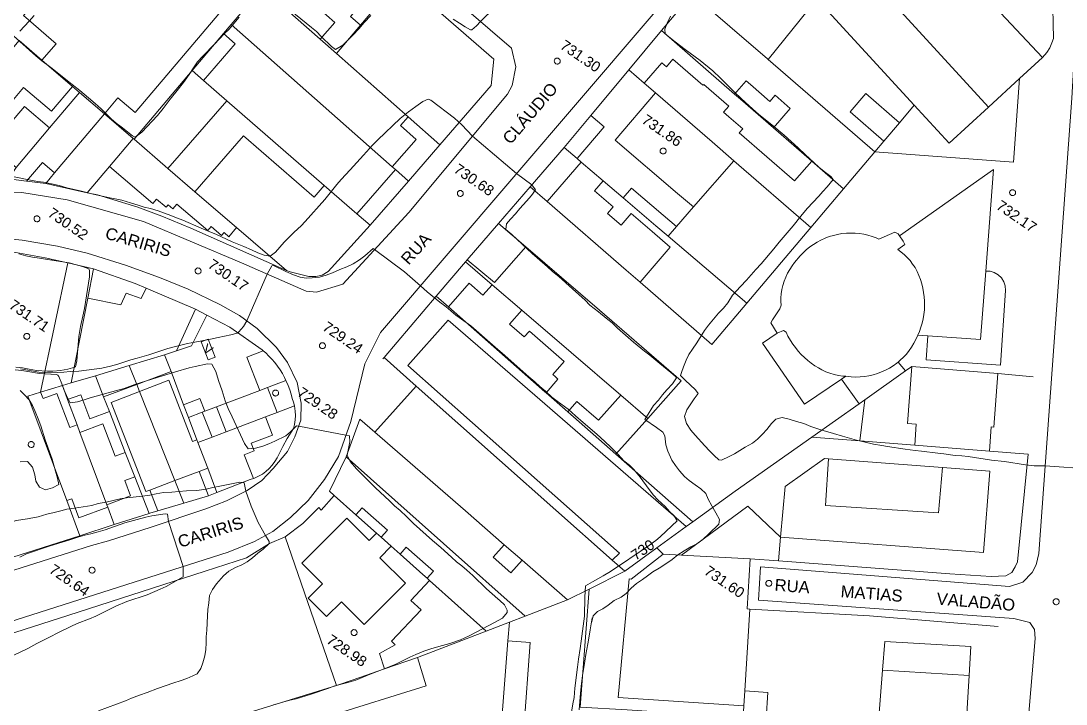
# Model space of a CAD drawing. Header units: metres. Extents: x 322294 to 7190115, y 7390841 to 10157759.
# Drawn here: x 322910.4 to 323085.9, y 7392999.2 to 7393113.9 of the extents above; entities that cross this region are included whole.
import ezdxf
from ezdxf.enums import TextEntityAlignment as Align

# ---------------------------------------------------------------- set-up
doc = ezdxf.new("R2010")
doc.units = ezdxf.units.M
doc.layers.get('0').update_dxf_attribs({"lineweight": 18})
for name, color, linetype, lineweight in [('100_SIST_VIARIO_MEIO_FIO', 1, 'Continuous', 18), ('160_P_SIMP_ASF_TOP', 7, 'Continuous', 18), ('206_MURO_E_MURO_ARRIMO', 7, 'Continuous', 18), ('214_PROJ_BEIRAL_EDIF', 10, 'Continuous', 18), ('600_CURVA_MESTRA', 14, 'Continuous', 18), ('602_CURVA_MESTRA_TOP', 24, 'Continuous', 18), ('604_CURVA_INTERM', 7, 'Continuous', 18), ('606_PTO_COTADO', 7, 'Continuous', 18), ('608_PTO_COTADO_INTERVIA', 1, 'Continuous', 18), ('624_SEGM_CURVA_MESTRA', 14, 'Continuous', 18), ('626_SEGM_CURVA_INTERM', 7, 'Continuous', 18)]:
    doc.layers.add(name, color=color, linetype=linetype, lineweight=lineweight)
doc.styles.add('Style-Arial', font='arial.ttf', dxfattribs={"height": 1.75})

# ---------------------------------------------------------------- blocks, each defined once
blk = doc.blocks.new('SP09')
at = {"color": 0, "linetype": 'Continuous'}
blk.add_lwpolyline([(-0.03, -0.51), (-0.14, -0.49), (-0.24, -0.46), (-0.31, -0.42), (-0.35, -0.39), (-0.42, -0.31), (-0.47, -0.24), (-0.51, -0.15), (-0.52, -0.09), (-0.52, 0.03), (-0.51, 0.11), (-0.48, 0.2), (-0.44, 0.27), (-0.4, 0.33), (-0.32, 0.39), (-0.23, 0.44), (-0.15, 0.48), (-0.1, 0.48), (-0.03, 0.48), (0.08, 0.48), (0.19, 0.44), (0.27, 0.4), (0.35, 0.32), (0.41, 0.23), (0.46, 0.11), (0.48, 0.03), (0.48, -0.03), (0.47, -0.08), (0.44, -0.21), (0.38, -0.3), (0.31, -0.38), (0.23, -0.44), (0.1, -0.49), (0.02, -0.51)], close=True, dxfattribs=at)
blk = doc.blocks.new('SP10')
at = {"color": 0, "linetype": 'Continuous'}
blk.add_lwpolyline([(-0.03, -0.51), (-0.14, -0.49), (-0.24, -0.46), (-0.31, -0.42), (-0.35, -0.39), (-0.42, -0.31), (-0.47, -0.24), (-0.51, -0.15), (-0.52, -0.09), (-0.52, 0.03), (-0.51, 0.11), (-0.48, 0.2), (-0.44, 0.27), (-0.4, 0.33), (-0.32, 0.39), (-0.23, 0.44), (-0.15, 0.48), (-0.1, 0.48), (-0.03, 0.48), (0.08, 0.48), (0.19, 0.44), (0.27, 0.4), (0.35, 0.32), (0.41, 0.23), (0.46, 0.11), (0.48, 0.03), (0.48, -0.03), (0.47, -0.08), (0.44, -0.21), (0.38, -0.3), (0.31, -0.38), (0.23, -0.44), (0.1, -0.49), (0.02, -0.51)], close=True, dxfattribs=at)

msp = doc.modelspace()

# ---------------------------------------------------------------- linework, layer by layer
at = {"layer": '100_SIST_VIARIO_MEIO_FIO', "flags": 128}
for points in [[(322903.064, 7393085.254), (322910.551, 7393085.08), (322918.161, 7393083.858), (322930.99, 7393080.248), (322947.461, 7393073.271), (322958.291, 7393068.501), (322960.03, 7393068.358), (322964.467, 7393069.714), (322975.517, 7393081.746), (322992.095, 7393101.624), (322992.898, 7393103.093), (322993.465, 7393106.201), (322992.756, 7393109.352), (322962.912, 7393135.048), (322926.997, 7393166.703), (322922.186, 7393170.911), (322928.374, 7393178.565), (322975.609, 7393136.695), (322999.703, 7393116.23), (323001.551, 7393115.523), (323003.824, 7393115.872), (323004.883, 7393116.382), (323034.729, 7393151.254)], [(323043.021, 7393145.713), (323026.545, 7393126.813), (322970.787, 7393061.574), (322968.148, 7393056.298), (322965.782, 7393046.621), (322963.714, 7393040.741), (322961.397, 7393036.888), (322958.614, 7393033.358), (322955.648, 7393030.507), (322952.712, 7393028.178), (322949.648, 7393026.455), (322945.217, 7393024.656), (322876.62, 7393002.767), (322822.555, 7392985.75)], [(322930.94, 7392950.696), (322947.28, 7392955.867), (322958.551, 7392959.047), (322971.722, 7392961.044), (322986.532, 7392961.946), (323045.985, 7392957.808), (323067.729, 7392956.488), (323074.239, 7392957.152), (323075.563, 7392958.057), (323076.345, 7392959.594), (323077.958, 7392977.869), (323080.672, 7393010.165), (323080.551, 7393011.681), (323079.767, 7393012.85), (323077.067, 7393013.547), (323034.242, 7393016.613), (323034.591, 7393022.23), (323076.337, 7393018.922), (323078.603, 7393019.652), (323080.183, 7393021.276), (323080.857, 7393022.577), (323081.289, 7393024.466), (323086.841, 7393100.955), (323087.466, 7393111.617)], [(322904.81, 7393077.667), (322910.626, 7393077.071), (322916.544, 7393076.092), (322921.507, 7393074.927), (322927.947, 7393072.908), (322933.65, 7393070.834), (322938.507, 7393068.847), (322943.818, 7393066.293), (322947.081, 7393064.455), (322950.087, 7393062.224), (322953.288, 7393059.076), (322955.181, 7393056.565), (322956.795, 7393053.201), (322957.466, 7393049.682), (322957.38, 7393046.832), (322956.418, 7393044.026), (322955.137, 7393041.593), (322952.776, 7393038.705), (322950.836, 7393036.736), (322948.377, 7393035.036), (322944.912, 7393033.313), (322941.429, 7393031.936), (322932.266, 7393028.857), (322925.119, 7393026.603), (322922.233, 7393025.794), (322866.846, 7393008.195)]]:
    msp.add_lwpolyline(points, dxfattribs=at)
at = {"layer": '206_MURO_E_MURO_ARRIMO'}
for p, q in [((323012.461, 7393105.725), (323017.918, 7393112.296)), ((323001.592, 7393092.64), (323006.085, 7393098.049)), ((322980.726, 7393093.096), (322975.458, 7393087.022)), ((322995.889, 7393086.031), (323001.592, 7393092.64)), ((322914.567, 7393086.629), (322911.362, 7393086.998)), ((322975.458, 7393087.022), (322969.011, 7393079.587)), ((322923.25, 7393084.674), (322921.546, 7393085.057)), ((322930.035, 7393082.636), (322923.25, 7393084.674)), ((322990.605, 7393079.908), (322995.889, 7393086.031)), ((322934.045, 7393081.126), (322930.035, 7393082.636)), ((322938.924, 7393079.085), (322934.045, 7393081.126)), ((322954.993, 7393072.006), (322938.924, 7393079.085)), ((322914.471, 7393074.12), (322908.928, 7393075.122)), ((322918.3, 7393073.259), (322914.471, 7393074.12)), ((322929.566, 7393069.817), (322922.59, 7393072.294)), ((322980.137, 7393067.677), (322985.024, 7393073.435)), ((322985.024, 7393073.435), (322985.333, 7393073.798)), ((322931.412, 7393069.034), (322929.566, 7393069.817)), ((322971.377, 7393057.358), (322980.137, 7393067.677)), ((322941.606, 7393064.514), (322939.712, 7393065.513)), ((322951.496, 7393058.147), (322951.097, 7393058.495)), ((322952.035, 7393057.627), (322951.496, 7393058.147)), ((322952.548, 7393057.081), (322952.035, 7393057.627)), ((322953.033, 7393056.511), (322952.548, 7393057.081)), ((322953.488, 7393055.917), (322953.033, 7393056.511)), ((322971.182, 7393057.128), (322971.377, 7393057.358)), ((322953.914, 7393055.301), (322953.488, 7393055.917)), ((322954.308, 7393054.665), (322953.914, 7393055.301)), ((322954.67, 7393054.01), (322954.308, 7393054.665)), ((322954.906, 7393053.528), (322954.67, 7393054.01)), ((322955.294, 7393052.65), (322954.906, 7393053.528)), ((322955.554, 7393051.949), (322955.294, 7393052.65)), ((322955.779, 7393051.236), (322955.554, 7393051.949)), ((322955.968, 7393050.512), (322955.779, 7393051.236)), ((322956.182, 7393049.854), (322955.968, 7393050.512)), ((322956.319, 7393049.258), (322956.182, 7393049.854)), ((322956.447, 7393048.384), (322956.319, 7393049.258)), ((322956.436, 7393046.89), (322956.476, 7393047.637)), ((322956.476, 7393047.637), (322956.447, 7393048.384)), ((322956.149, 7393045.424), (322956.326, 7393046.15)), ((322956.326, 7393046.15), (322956.436, 7393046.89)), ((322955.104, 7393043.746), (322956.149, 7393045.424)), ((322953.686, 7393041.11), (322954.369, 7393042.441)), ((322954.369, 7393042.441), (322955.104, 7393043.746)), ((322953.426, 7393040.548), (322953.686, 7393041.11)), ((323079.481, 7393041.141), (323077.726, 7393023.057)), ((322952.105, 7393038.743), (322952.607, 7393039.298)), ((322952.607, 7393039.298), (322953.05, 7393039.902)), ((322953.05, 7393039.902), (322953.426, 7393040.548)), ((322949.432, 7393037.072), (322949.605, 7393037.128)), ((322949.605, 7393037.128), (322950.29, 7393037.432)), ((322950.29, 7393037.432), (322950.94, 7393037.805)), ((322950.94, 7393037.805), (322951.547, 7393038.244)), ((322951.547, 7393038.244), (322952.105, 7393038.743)), ((322941.881, 7393034.127), (322943.316, 7393034.694)), ((322960.839, 7393031.707), (322963.02, 7393034.204)), ((322957.752, 7393029.494), (322960.41, 7393032.174)), ((322960.41, 7393032.174), (322960.839, 7393031.707)), ((322926.089, 7393029.3), (322931.921, 7393031.168)), ((322931.921, 7393031.168), (322932.077, 7393031.218)), ((322932.077, 7393031.218), (322933.386, 7393031.607)), ((322920.315, 7393027.45), (322926.089, 7393029.3)), ((322954.755, 7393027.263), (322957.752, 7393029.494)), ((322897.518, 7393020.146), (322920.315, 7393027.45)), ((322952.146, 7393026.122), (322954.755, 7393027.263)), ((322948.278, 7393023.713), (322952.146, 7393026.122)), ((322941.354, 7393021.466), (322948.278, 7393023.713)), ((323066.327, 7393021.064), (323037.558, 7393023.223)), ((323077.726, 7393023.057), (323077.325, 7393022.194)), ((322918.277, 7393014.038), (322941.354, 7393021.466)), ((323077.325, 7393022.194), (323076.752, 7393021.29)), ((323073.291, 7393020.616), (323066.327, 7393021.064)), ((323075.756, 7393020.679), (323073.291, 7393020.616)), ((323076.752, 7393021.29), (323075.756, 7393020.679)), ((323032.772, 7393015.119), (323052.85, 7393014.005)), ((322889.524, 7393004.84), (322918.277, 7393014.038)), ((323052.85, 7393014.005), (323074.435, 7393012.204))]:
    msp.add_line(p, q, dxfattribs=at)
at = {"layer": '206_MURO_E_MURO_ARRIMO', "flags": 128}
for points in [[(322944.42, 7393111.791), (322939.155, 7393105.564)], [(323030.214, 7393101.616), (323031.215, 7393100.746)], [(323031.215, 7393100.746), (323036.723, 7393095.963)], [(323003.779, 7393090.776), (323001.592, 7393092.64)], [(322973.274, 7393088.953), (322975.458, 7393087.022)], [(322995.889, 7393086.031), (322998.744, 7393083.556)], [(323017.014, 7393079.496), (323011.522, 7393084.177)], [(323019.054, 7393077.758), (323017.014, 7393079.496)], [(322995.176, 7393075.966), (323007.533, 7393065.308)], [(322989.499, 7393069.593), (322985.024, 7393073.435)], [(323014.35, 7393070.033), (323026.413, 7393059.58), (323032.263, 7393066.5)], [(322982.173, 7393065.886), (322980.137, 7393067.677)], [(323002.778, 7393058.193), (322994.485, 7393065.313)], [(323007.533, 7393065.308), (323021.265, 7393053.464), (323015.632, 7393047.158)], [(323011.095, 7393051.053), (323002.778, 7393058.193)], [(322976.766, 7393052.569), (322971.377, 7393057.358)], [(323080.314, 7393054.155), (323074.387, 7393054.679)], [(322954.906, 7393053.528), (322951.796, 7393052.348)], [(322930.328, 7393051.645), (322929.848, 7393052.852)], [(323002.205, 7393048.256), (322998.557, 7393051.466)], [(322919.831, 7393046.069), (322918.254, 7393050.296)], [(322938.528, 7393047.313), (322937.723, 7393049.433)], [(323051.107, 7393049.614), (323043.173, 7393044.016)], [(322927.933, 7393041.417), (322925.251, 7393048.308)], [(322941.26, 7393048.35), (322940.859, 7393048.198)], [(322956.319, 7393049.258), (322953.425, 7393048.16)], [(323043.173, 7393044.016), (323030.322, 7393034.949), (323023.202, 7393029.776)], [(323043.173, 7393044.016), (323051.241, 7393043.377)], [(323023.202, 7393029.776), (323010.27, 7393041.157)], [(323073.001, 7393041.654), (323079.481, 7393041.141)], [(322931.921, 7393031.168), (322929.516, 7393037.348)], [(322918.119, 7393033.347), (322920.315, 7393027.45)], [(322926.089, 7393029.3), (322924.989, 7393032.249)], [(322970.085, 7393027.898), (322966.638, 7393030.975)], [(323023.202, 7393029.776), (323022.092, 7393028.969)], [(322963.379, 7393002.26), (322954.755, 7393027.263)], [(322977.882, 7393020.939), (322974.05, 7393024.359)], [(322978.596, 7393020.302), (322977.882, 7393020.939)]]:
    msp.add_lwpolyline(points, dxfattribs=at)
at = {"layer": '214_PROJ_BEIRAL_EDIF', "flags": 128}
for points in [[(322908.935, 7393159.996), (322911.505, 7393163.079), (322924.12, 7393152.102), (322918.441, 7393145.575), (322919.707, 7393144.473), (322924.348, 7393149.807), (322933.259, 7393142.053), (322928.644, 7393136.749), (322929.535, 7393135.974), (322934.495, 7393141.674), (322952.673, 7393125.857), (322929.571, 7393098.51), (322926.692, 7393101.015), (322924.436, 7393098.299), (322920.241, 7393101.908), (322919.071, 7393102.915), (322913.938, 7393107.332), (322916.311, 7393110.06), (322910.86, 7393114.803), (322923.428, 7393129.247), (322912.211, 7393139.007), (322910.129, 7393136.614)], [(323078.064, 7393104.22), (323081.882, 7393107.783), (323061.676, 7393129.34), (323055.049, 7393136.41)], [(323083.56, 7393118.621), (323083.745, 7393110.988), (323083.493, 7393110.208), (323083.109, 7393109.38), (323082.619, 7393108.625), (323081.882, 7393107.783), (323061.676, 7393129.34), (323063.806, 7393131.823)], [(323048.278, 7393126.279), (323072.848, 7393099.437), (323078.064, 7393104.22)], [(323035.741, 7393107.519), (323023.104, 7393118.444), (323017.918, 7393112.296), (323030.214, 7393101.616), (323032.145, 7393103.839), (323032.864, 7393103.214)], [(323035.741, 7393107.519), (323035.851, 7393107.424), (323044.019, 7393117.637), (323043.143, 7393118.594)], [(323029.243, 7393097.796), (323028.359, 7393098.564), (323029.254, 7393099.594), (323025.034, 7393103.261), (323024.89, 7393103.095), (323019.853, 7393107.472), (323018.769, 7393106.224), (323018.022, 7393106.874), (323015.061, 7393103.466), (323016.937, 7393101.836), (323026.431, 7393093.587)], [(323032.864, 7393103.214), (323036.135, 7393100.372), (323037.042, 7393101.416), (323039.56, 7393099.229), (323036.723, 7393095.963), (323043.159, 7393090.372), (323048.513, 7393085.722), (323053.734, 7393091.897), (323035.851, 7393107.424)], [(323026.431, 7393093.587), (323030.064, 7393090.431), (323042.996, 7393079.195), (323048.513, 7393085.722), (323043.159, 7393090.372)], [(323012.032, 7393072.041), (322998.744, 7393083.556), (323004.466, 7393090.19), (323008.127, 7393087.07)], [(323018.208, 7393081.283), (323012.907, 7393085.802), (323011.522, 7393084.177)], [(323020.654, 7393084.943), (323023.322, 7393082.67), (323020.454, 7393079.369), (323018.208, 7393081.283)], [(323016.377, 7393078.543), (323019.423, 7393075.915), (323014.35, 7393070.033), (323012.032, 7393072.041)], [(322998.384, 7393051.618), (322982.173, 7393065.886), (322985.651, 7393069.838), (322987.941, 7393067.822), (322989.499, 7393069.593)], [(322997.5, 7393050.295), (322982.105, 7393063.645), (322975.361, 7393056.058), (322991.67, 7393041.572)], [(323000.082, 7393054.159), (323000.558, 7393053.74), (322998.557, 7393051.466), (322998.384, 7393051.618)], [(322985.019, 7393031.62), (322969.816, 7393044.857), (322976.766, 7393052.569), (322990.726, 7393040.16)], [(322981.357, 7393026.139), (322964.989, 7393040.699), (322967.321, 7393047.03), (322969.816, 7393044.857), (322985.019, 7393031.62)], [(322991.67, 7393041.572), (323010.897, 7393024.494), (323009.67, 7393023.322)], [(322990.726, 7393040.16), (323009.67, 7393023.322), (323011.762, 7393021.463), (323005.812, 7393018.485), (323002.181, 7393016.677), (322994.539, 7393023.331)], [(322978.764, 7393022.26), (322975.098, 7393025.533), (322974.05, 7393024.359), (322972.589, 7393025.664), (322970.884, 7393027.185), (322971.932, 7393028.36), (322967.686, 7393032.15), (322966.638, 7393030.975)], [(322985.019, 7393031.62), (322991.556, 7393025.928), (322989.676, 7393023.821), (322992.626, 7393021.188), (322994.539, 7393023.331)], [(322981.357, 7393026.139), (322995.066, 7393013.943), (322992.42, 7393012.926), (322988.532, 7393011.433), (322979.017, 7393019.926), (322978.596, 7393020.302), (322979.643, 7393021.476), (322978.764, 7393022.26)], [(322961.923, 7392997.058), (322978.427, 7393002.232), (322976.962, 7393006.991), (322971.432, 7393005.065), (322966.011, 7393003.177)], [(322966.011, 7393003.177), (322963.379, 7393002.26)]]:
    msp.add_lwpolyline(points, dxfattribs=at)
at = {"layer": '214_PROJ_BEIRAL_EDIF'}
for points in [[(323032.78, 7393129.915), (323023.104, 7393118.444), (323035.741, 7393107.519)], [(323044.019, 7393117.637), (323060.382, 7393099.761), (323066.227, 7393093.375), (323072.848, 7393099.437), (323048.278, 7393126.279)], [(323035.851, 7393107.424), (323035.741, 7393107.519)], [(323011.522, 7393084.177), (323008.127, 7393087.07), (323004.466, 7393090.19), (323003.779, 7393090.776), (323008.339, 7393096.127), (323006.085, 7393098.049), (323012.461, 7393105.725), (323015.061, 7393103.466), (323016.937, 7393101.836), (323010.161, 7393093.886), (323020.654, 7393084.943)], [(323043.159, 7393090.372), (323040.275, 7393087.053), (323031.008, 7393095.105), (323031.581, 7393095.765), (323029.243, 7393097.796)], [(323008.127, 7393087.07), (323006.681, 7393085.394), (323009.846, 7393082.665), (323008.889, 7393081.555), (323011.167, 7393079.59), (323012.872, 7393081.566), (323016.377, 7393078.543)], [(322989.499, 7393069.593), (322994.485, 7393065.313), (322992.443, 7393062.994), (322994.911, 7393060.822), (322995.766, 7393061.794), (323001.578, 7393056.679), (322999.675, 7393054.517), (323000.082, 7393054.159)], [(323009.67, 7393023.322), (323011.762, 7393021.463), (323017.157, 7393025.383), (323022.092, 7393028.969), (322997.5, 7393050.295)], [(322966.638, 7393030.975), (322963.02, 7393034.204), (322962.233, 7393034.942), (322964.989, 7393040.699), (322981.357, 7393026.139)], [(322994.539, 7393023.331), (322991.556, 7393025.928), (322985.019, 7393031.62)], [(322994.539, 7393023.331), (323002.181, 7393016.677), (322995.066, 7393013.943), (322981.357, 7393026.139)], [(322972.334, 7392990.969), (322978.234, 7392992.44), (322979.62, 7392988.183), (322990.739, 7392991.478), (322991.033, 7392995.233), (322992.172, 7393009.763), (322992.42, 7393012.926), (322988.532, 7393011.433), (322976.962, 7393006.991), (322978.427, 7393002.232), (322961.923, 7392997.058)], [(322963.379, 7393002.26), (322933.916, 7392993.175), (322935.316, 7392988.718), (322961.923, 7392997.058)]]:
    msp.add_lwpolyline(points, dxfattribs=at)
at = {"layer": '214_PROJ_BEIRAL_EDIF', "flags": 128}
for points in [[(322960.645, 7393110.854), (322963.364, 7393108.45), (322967.399, 7393113.222), (322965.747, 7393114.659), (322970.704, 7393120.355), (322965.369, 7393124.997), (322958.891, 7393117.337), (322963.1, 7393113.675)], [(322975.399, 7393097.807), (322963.364, 7393108.45), (322967.399, 7393113.222), (322974.102, 7393121.149), (322989.82, 7393107.516), (322989.377, 7393103.071), (322980.726, 7393093.096)], [(322975.399, 7393097.807), (322963.364, 7393108.45), (322960.645, 7393110.854), (322956.506, 7393114.515), (322950.909, 7393119.464), (322945.714, 7393113.321), (322972.751, 7393089.415), (322976.757, 7393094.019), (322974.108, 7393096.323)], [(322944.42, 7393111.791), (322946.398, 7393110.069), (322941.047, 7393103.919), (322944.976, 7393100.5), (322961.327, 7393086.272), (322966.799, 7393081.511), (322973.274, 7393088.953), (322972.751, 7393089.415), (322945.714, 7393113.321)], [(322910.108, 7393110.627), (322907.691, 7393107.769), (322904.931, 7393104.505), (322901.605, 7393100.572), (322895.57, 7393093.435), (322898.587, 7393090.884), (322902.403, 7393095.396), (322909.593, 7393089.316), (322915.224, 7393095.975), (322911.007, 7393099.542), (322908.511, 7393096.59), (322906.844, 7393098), (322910.823, 7393102.706), (322915.529, 7393098.727), (322919.071, 7393102.915), (322913.938, 7393107.332)], [(322941.047, 7393103.919), (322944.976, 7393100.5), (322935.087, 7393089.134), (322929.399, 7393094.028), (322939.155, 7393105.564)], [(323060.382, 7393099.761), (323066.227, 7393093.375), (323072.848, 7393099.437), (323078.064, 7393104.22), (323077.051, 7393090.211), (323053.734, 7393091.897), (323055.283, 7393093.729), (323057.89, 7393096.814)], [(322911.362, 7393086.998), (322908.332, 7393087.388), (322909.593, 7393089.316), (322915.224, 7393095.975), (322920.241, 7393101.908), (322924.436, 7393098.299), (322916.059, 7393088.393), (322914.008, 7393090.128)], [(323057.89, 7393096.814), (323055.283, 7393093.729), (323049.613, 7393098.655), (323052.262, 7393101.704)], [(322916.059, 7393088.393), (322924.436, 7393098.299), (322929.244, 7393094.161), (322925.257, 7393089.445), (322921.546, 7393085.057), (322914.567, 7393086.629)], [(322946.622, 7393079.208), (322939.627, 7393085.228), (322935.087, 7393089.134), (322929.399, 7393094.028), (322929.244, 7393094.161), (322925.257, 7393089.445), (322932.558, 7393083.271), (322933.162, 7393083.986), (322934.771, 7393082.625), (322935.107, 7393083.022), (322935.913, 7393082.341), (322936.563, 7393083.109), (322941.764, 7393078.711), (322942.328, 7393079.377), (322944.098, 7393077.88), (322944.503, 7393078.359), (322945.32, 7393077.668)], [(322969.011, 7393079.587), (322961.962, 7393071.801), (322960.953, 7393071.185), (322959.906, 7393070.991), (322958.731, 7393071.002), (322955.585, 7393071.745), (322954.993, 7393072.006), (322946.622, 7393079.208), (322939.627, 7393085.228), (322947.791, 7393094.61), (322959.624, 7393084.314), (322961.327, 7393086.272), (322966.799, 7393081.511)], [(323020.454, 7393079.369), (323019.054, 7393077.758), (323032.263, 7393066.5), (323042.996, 7393079.195), (323030.064, 7393090.431), (323023.322, 7393082.67)], [(323072.385, 7393071.902), (323073.671, 7393088.983), (323057.886, 7393077.842), (323058.534, 7393076.944), (323058.819, 7393076.371), (323057.627, 7393075.53), (323058.675, 7393074.682), (323059.187, 7393074.19), (323059.665, 7393073.655), (323060.105, 7393073.082), (323060.504, 7393072.473), (323060.86, 7393071.833), (323061.171, 7393071.166), (323061.434, 7393070.476), (323061.648, 7393069.767), (323061.812, 7393069.044), (323061.947, 7393068.315), (323062.047, 7393067.581), (323062.103, 7393066.842), (323062.114, 7393066.101), (323062.08, 7393065.361), (323062.001, 7393064.624), (323061.878, 7393063.893), (323061.711, 7393063.171), (323061.5, 7393062.46), (323061.247, 7393061.764), (323060.963, 7393061.106), (323062.636, 7393060.99), (323071.518, 7393060.375)], [(322995.176, 7393075.966), (322989.893, 7393069.963), (322985.333, 7393073.798), (322990.605, 7393079.908)], [(323060.963, 7393061.106), (323061.247, 7393061.764), (323061.5, 7393062.46), (323061.711, 7393063.171), (323061.878, 7393063.893), (323062.001, 7393064.624), (323062.08, 7393065.361), (323062.114, 7393066.101), (323062.103, 7393066.842), (323062.047, 7393067.581), (323061.947, 7393068.315), (323061.812, 7393069.044), (323061.648, 7393069.767), (323061.434, 7393070.476), (323061.171, 7393071.166), (323060.86, 7393071.833), (323060.504, 7393072.473), (323060.105, 7393073.082), (323059.665, 7393073.655), (323059.187, 7393074.19), (323058.675, 7393074.682), (323057.627, 7393075.53), (323058.819, 7393076.371), (323058.534, 7393076.944), (323057.886, 7393077.842), (323057.672, 7393078.125), (323057.138, 7393078.413), (323054.404, 7393077.264), (323053.97, 7393077.456), (323053.293, 7393077.711), (323052.598, 7393077.921), (323051.889, 7393078.084), (323051.169, 7393078.201), (323050.441, 7393078.269), (323049.708, 7393078.29), (323048.973, 7393078.262), (323048.24, 7393078.187), (323047.513, 7393078.064), (323046.794, 7393077.893), (323046.086, 7393077.677), (323045.393, 7393077.415), (323044.718, 7393077.109), (323044.065, 7393076.761), (323043.434, 7393076.371), (323042.831, 7393075.941), (323042.257, 7393075.475), (323041.714, 7393074.972), (323041.207, 7393074.437), (323040.288, 7393073.352), (323039.866, 7393072.788), (323039.476, 7393072.179), (323039.123, 7393071.535), (323038.811, 7393070.864), (323038.545, 7393070.174), (323038.328, 7393069.474), (323038.163, 7393068.775), (323038.053, 7393068.085), (323037.998, 7393067.413), (323038, 7393066.769), (323038.059, 7393066.161), (323037.815, 7393065.557), (323036.574, 7393063.712), (323036.278, 7393063.186), (323037.34, 7393061.441), (323038.441, 7393061.903), (323038.861, 7393061.637), (323039.162, 7393060.962), (323039.574, 7393060.256), (323039.984, 7393059.633), (323040.426, 7393059.033), (323040.9, 7393058.458), (323041.404, 7393057.909), (323041.937, 7393057.387), (323042.496, 7393056.894), (323043.081, 7393056.432), (323043.69, 7393056.002), (323044.302, 7393055.618), (323044.866, 7393055.304), (323045.538, 7393054.993), (323046.231, 7393054.731), (323046.937, 7393054.522), (323047.65, 7393054.367), (323048.363, 7393054.268), (323048.865, 7393054.221), (323049.811, 7393054.125), (323050.549, 7393054.098), (323051.288, 7393054.119), (323052.024, 7393054.19), (323052.755, 7393054.309), (323053.476, 7393054.476), (323054.185, 7393054.691), (323054.879, 7393054.952), (323055.554, 7393055.259), (323056.207, 7393055.609), (323056.835, 7393056.001), (323057.436, 7393056.434), (323057.66, 7393056.619), (323058.006, 7393056.905), (323058.544, 7393057.413), (323059.046, 7393057.955), (323059.51, 7393058.528), (323059.935, 7393059.13), (323060.318, 7393059.759), (323060.658, 7393060.411)], [(322921.626, 7393067.327), (322922.59, 7393072.294), (322918.3, 7393073.259), (322913.717, 7393051.539), (322917.376, 7393052.648), (322918.866, 7393053.099)], [(323072.385, 7393071.902), (323073.101, 7393071.857), (323073.817, 7393071.639), (323074.462, 7393071.259), (323075, 7393070.739), (323075.4, 7393070.106), (323075.64, 7393069.398), (323075.708, 7393068.653), (323074.839, 7393056.107), (323062.358, 7393056.972), (323062.636, 7393060.99), (323071.518, 7393060.375)], [(322921.626, 7393067.327), (322927.158, 7393066.227), (322928.049, 7393068.191), (322930.6, 7393067.313), (322931.412, 7393069.034), (322939.712, 7393065.513), (322936.544, 7393058.507), (322934.532, 7393057.845), (322928.579, 7393056.042), (322922.91, 7393054.324), (322918.866, 7393053.099)], [(322936.544, 7393058.507), (322934.532, 7393057.845), (322935.61, 7393055.002), (322937.723, 7393049.433), (322940.429, 7393050.486), (322941.26, 7393048.35), (322943.24, 7393049.101), (322950.508, 7393051.859), (322948.343, 7393057.424), (322951.097, 7393058.495), (322950.904, 7393058.663), (322945.495, 7393062.464), (322941.606, 7393064.514), (322939.057, 7393059.333)], [(323037.34, 7393061.441), (323038.441, 7393061.903), (323038.861, 7393061.637), (323039.162, 7393060.962), (323039.574, 7393060.256), (323039.984, 7393059.633), (323040.426, 7393059.033), (323040.9, 7393058.458), (323041.404, 7393057.909), (323041.937, 7393057.387), (323042.496, 7393056.894), (323043.081, 7393056.432), (323043.69, 7393056.002), (323044.302, 7393055.618), (323044.866, 7393055.304), (323045.538, 7393054.993), (323046.231, 7393054.731), (323046.937, 7393054.522), (323047.65, 7393054.367), (323048.363, 7393054.268), (323048.865, 7393054.221), (323048.181, 7393053.761), (323041.935, 7393049.556), (323034.884, 7393059.767)], [(322941.82, 7393060.441), (322943.001, 7393057.406), (322941.851, 7393056.959), (322940.67, 7393059.994)], [(322935.61, 7393055.002), (322929.848, 7393052.852), (322928.579, 7393056.042), (322934.532, 7393057.845)], [(323052.068, 7393050.291), (323051.107, 7393049.614), (323048.181, 7393053.761), (323048.865, 7393054.221), (323049.811, 7393054.125), (323050.549, 7393054.098), (323051.288, 7393054.119), (323052.024, 7393054.19), (323052.755, 7393054.309), (323053.476, 7393054.476), (323054.185, 7393054.691), (323054.879, 7393054.952), (323055.554, 7393055.259), (323056.207, 7393055.609), (323056.835, 7393056.001), (323057.436, 7393056.434), (323057.66, 7393056.619), (323058.916, 7393055.123)], [(322929.848, 7393052.852), (322924.29, 7393050.778), (322922.91, 7393054.324), (322928.579, 7393056.042)], [(323060.455, 7393042.648), (323051.241, 7393043.377), (323052.068, 7393050.291), (323058.916, 7393055.123), (323059.977, 7393055.871), (323059.258, 7393046.304), (323060.722, 7393046.194)], [(323073.001, 7393041.654), (323060.455, 7393042.648), (323060.722, 7393046.194), (323059.258, 7393046.304), (323059.977, 7393055.871), (323074.387, 7393054.679), (323073.711, 7393045.69), (323073.306, 7393045.721)], [(322918.254, 7393050.296), (322920.471, 7393051.123), (322921.977, 7393047.087), (322925.251, 7393048.308), (322924.29, 7393050.778), (322922.91, 7393054.324), (322918.866, 7393053.099), (322917.376, 7393052.648)], [(322930.328, 7393051.645), (322936.274, 7393036.692), (322940.325, 7393038.229), (322941.767, 7393038.776), (322940.122, 7393043.113), (322939.953, 7393043.557), (322939.224, 7393043.273), (322935.225, 7393053.55)], [(322918.119, 7393033.347), (322911.588, 7393050.894), (322913.717, 7393051.539), (322914.116, 7393050.469), (322916.457, 7393051.342), (322918.596, 7393045.608), (322919.831, 7393046.069), (322920.308, 7393044.792), (322924.84, 7393032.646), (322924.989, 7393032.249), (322920.15, 7393030.448), (322918.955, 7393033.658)], [(322932.062, 7393035.096), (322936.274, 7393036.692), (322930.328, 7393051.645), (322925.584, 7393049.799), (322931.402, 7393034.845)], [(322951.455, 7393047.413), (322953.425, 7393048.16), (322951.796, 7393052.348), (322950.508, 7393051.859), (322943.24, 7393049.101), (322944.869, 7393044.914)], [(323011.095, 7393051.053), (323007.373, 7393046.825), (323003.751, 7393050.013), (323002.205, 7393048.256), (323010.27, 7393041.157), (323015.632, 7393047.158)], [(322938.528, 7393047.313), (322940.859, 7393048.198), (322942.488, 7393044.011), (322940.122, 7393043.113), (322939.953, 7393043.557)], [(322927.933, 7393041.417), (322929.516, 7393037.348), (322927.842, 7393036.723), (322928.811, 7393034.128), (322924.84, 7393032.646), (322920.308, 7393044.792), (322924.186, 7393046.24), (322926.224, 7393040.78)], [(322941.767, 7393038.776), (322940.122, 7393043.113), (322942.488, 7393044.011), (322944.869, 7393044.914), (322951.455, 7393047.413), (322952.646, 7393044.354), (322949.083, 7393042.968), (322949.577, 7393041.698), (322947.888, 7393041.041), (322949.432, 7393037.072), (322948.892, 7393036.896), (322943.316, 7393034.694)], [(323037.934, 7393027.223), (323072.013, 7393024.628), (323073.04, 7393038.301), (323065.115, 7393038.897), (323064.463, 7393031.262), (323045.473, 7393032.51), (323045.981, 7393040.335), (323045.318, 7393040.385), (323038.721, 7393035.716)], [(323045.981, 7393040.335), (323065.115, 7393038.897), (323064.463, 7393031.262), (323045.473, 7393032.51)], [(322936.274, 7393036.692), (322937.778, 7393032.91), (322941.881, 7393034.127), (322940.325, 7393038.229)], [(322936.274, 7393036.692), (322937.778, 7393032.91), (322933.386, 7393031.607), (322932.062, 7393035.096)], [(323037.934, 7393027.223), (323037.558, 7393023.223), (323032.839, 7393023.542), (323021.312, 7393024.187), (323032.427, 7393032.407)], [(322972.589, 7393025.664), (322970.884, 7393027.185), (322970.085, 7393027.898), (322968.85, 7393026.664), (322965.118, 7393030.398), (322957.56, 7393022.847), (322961.028, 7393019.376), (322958.603, 7393016.954), (322961.703, 7393013.852), (322964.202, 7393016.35), (322968.02, 7393012.529), (322974.961, 7393019.464), (322970.676, 7393023.753)], [(323031.784, 7392998.844), (323031.671, 7392996.993), (323028.52, 7392997.184), (323016.314, 7392997.925), (323012.201, 7392998.175), (323004.313, 7392998.654), (323005.812, 7393018.485), (323011.762, 7393021.463), (323017.157, 7393025.383), (323018.231, 7393024.359), (323012.872, 7393020.142), (323012.518, 7393020.175), (323010.674, 7393000.286)], [(323031.784, 7392998.844), (323031.938, 7393001.385), (323032.772, 7393015.119), (323032.312, 7393015.145), (323032.839, 7393023.542), (323021.312, 7393024.187), (323018.231, 7393024.359), (323012.872, 7393020.142), (323012.518, 7393020.175), (323010.674, 7393000.286)], [(322971.432, 7393005.065), (322976.962, 7393006.991), (322988.532, 7393011.433), (322979.017, 7393019.926), (322975.872, 7393016.587), (322977.59, 7393014.968), (322972.641, 7393009.716), (322973.251, 7393009.141), (322970.617, 7393007.649)], [(322992.172, 7393009.763), (322991.033, 7392995.233), (322994.817, 7392994.948), (322995.913, 7393009.481)], [(323055.066, 7393004.839), (323069.566, 7393003.959), (323069.86, 7393008.806), (323055.442, 7393009.681)], [(323052.441, 7392971.075), (323056.023, 7392970.796), (323057.772, 7392972.393), (323064.682, 7392971.855), (323066.091, 7392970.145), (323067.507, 7392970.035), (323069.566, 7393003.959), (323055.066, 7393004.839)], [(323031.671, 7392996.993), (323035.515, 7392996.76), (323035.801, 7393001.102), (323031.938, 7393001.385), (323031.784, 7392998.844)]]:
    msp.add_lwpolyline(points, close=True, dxfattribs=at)
at = {"layer": '600_CURVA_MESTRA', "elevation": 730}
for points in [[(322998.452, 7393051.72), (322997.511, 7393052.532), (322996.695, 7393053.269), (322995.683, 7393054.132), (322991.617, 7393057.689), (322990.048, 7393059.133), (322985.917, 7393062.677), (322984.353, 7393063.805), (322983.41, 7393064.515), (322982.576, 7393065.241), (322981.782, 7393065.879), (322980.715, 7393066.688), (322978.632, 7393068.429), (322977.48, 7393069.405), (322974.807, 7393071.761), (322969.791, 7393075.511), (322969.531, 7393075.69), (322968.161, 7393074.482), (322967.255, 7393073.757), (322966.207, 7393073.118), (322965.111, 7393072.603), (322963.941, 7393072.161), (322962.715, 7393071.614), (322961.653, 7393071.2), (322960.52, 7393070.898), (322959.317, 7393070.756), (322958.314, 7393070.722), (322957.299, 7393070.88), (322956.165, 7393071.291), (322954.86, 7393071.849), (322952.796, 7393072.848), (322952.546, 7393072.754), (322951.763, 7393071.376), (322948.326, 7393063.531), (322947.785, 7393062.583), (322946.995, 7393061.683), (322946.696, 7393061.491), (322945.659, 7393061.181), (322943.519, 7393060.757), (322942.258, 7393060.455), (322939.579, 7393059.938), (322938.396, 7393059.73), (322936.131, 7393059.169), (322935.073, 7393058.871), (322933.391, 7393058.342), (322931.879, 7393057.828), (322929.922, 7393057.245), (322928.869, 7393056.97), (322926.66, 7393056.274), (322925.427, 7393055.932), (322923.982, 7393055.613), (322920.146, 7393055.076), (322918.681, 7393055.022), (322917.595, 7393054.902), (322915.497, 7393054.817), (322914.474, 7393054.845), (322913.399, 7393054.922), (322910.339, 7393055.455)], [(323002.796, 7392997.442), (323003.061, 7392999.2), (323003.301, 7393000.253), (323003.389, 7393001.843), (323003.817, 7393005.339), (323004.016, 7393006.688), (323004.318, 7393008.503), (323004.459, 7393009.757), (323004.699, 7393011.395), (323005, 7393013.924), (323005.092, 7393017.095), (323005.197, 7393019.043), (323006.341, 7393019.721), (323008.138, 7393020.688), (323009.378, 7393021.406), (323012.467, 7393023.521), (323012.606, 7393023.614)]]:
    msp.add_lwpolyline(points, dxfattribs=at)
at = {"layer": '600_CURVA_MESTRA', "elevation": 730, "flags": 128}
msp.add_lwpolyline([(323016.93, 7393026.589), (323017.772, 7393027.316), (323020.567, 7393029.931), (323020.097, 7393030.772), (323019.301, 7393031.484), (323018.57, 7393032.359), (323017.313, 7393033.477), (323016.586, 7393034.235), (323015.87, 7393035.193), (323014.389, 7393037.263), (323013.326, 7393038.537), (323012.57, 7393039.266), (323011.631, 7393040.046), (323010.675, 7393041.103), (323009.415, 7393042.322), (323008.458, 7393043.25), (323007.09, 7393044.513), (323004.794, 7393046.47), (323003.485, 7393047.605), (323002.266, 7393048.699), (323000.433, 7393050.028), (322999.526, 7393050.724), (322998.452, 7393051.72)], dxfattribs=at)
at = {"layer": '604_CURVA_INTERM'}
for points, elevation in [([(322954.46, 7393116.664), (322958.289, 7393113.527), (322959.185, 7393112.835), (322960.006, 7393112.139), (322960.794, 7393111.318), (322962.553, 7393109.589), (322963.243, 7393109.117), (322964.452, 7393109.824), (322965.242, 7393110.61), (322966.125, 7393111.522), (322967.112, 7393112.576), (322968.013, 7393113.62), (322969.123, 7393114.818)], 732), ([(322982.977, 7393114.23), (322984.029, 7393113.553), (322984.97, 7393112.923), (322985.853, 7393112.397), (322986.119, 7393112.416), (322986.87, 7393113.084), (322987.574, 7393113.813), (322989.994, 7393116.206)], 732), ([(322909.168, 7393111.395), (322912.895, 7393108.075), (322913.943, 7393107.192), (322915.428, 7393106.098), (322918.189, 7393103.924), (322919.001, 7393103.256), (322920.323, 7393102.211), (322921.73, 7393100.994), (322922.857, 7393100.05), (322923.883, 7393099.163), (322924.72, 7393098.298), (322925.58, 7393097.45), (322926.406, 7393096.712), (322927.233, 7393096.148), (322929.143, 7393094.592), (322929.578, 7393094.392), (322930.716, 7393095.241), (322933.328, 7393098.02), (322934.277, 7393099.179), (322935.486, 7393100.772), (322936.871, 7393102.501), (322937.873, 7393103.79), (322938.649, 7393104.886), (322939.404, 7393106.045), (322940.068, 7393107.025), (322940.938, 7393107.993), (322942.928, 7393110.019), (322944.594, 7393111.785), (322945.363, 7393112.555), (322947.062, 7393114.54)], 732), ([(323031.31, 7393100.889), (323033.264, 7393099.081), (323034.252, 7393098.231), (323035.339, 7393097.356), (323036.486, 7393096.47), (323038.551, 7393094.703), (323040.907, 7393092.601), (323042.119, 7393091.435), (323043.528, 7393090.111), (323044.412, 7393089.304), (323045.46, 7393088.44), (323046.344, 7393087.768), (323046.768, 7393087.284), (323045.768, 7393086.052), (323045.008, 7393085.254), (323044.355, 7393084.478), (323042.416, 7393082.399), (323041.336, 7393081.119), (323040.049, 7393079.52), (323037.693, 7393076.729), (323036.786, 7393075.623), (323034.656, 7393073.093), (323033.803, 7393072.15), (323032.23, 7393070.36), (323031.204, 7393069.285), (323029.845, 7393067.824), (323029.092, 7393066.551), (323028.339, 7393065.669), (323027.541, 7393064.809), (323025.828, 7393062.793), (323025.152, 7393061.928), (323023.853, 7393059.82), (323023.133, 7393058.8), (323022.536, 7393057.89), (323022.078, 7393056.915), (323021.649, 7393055.827), (323021.302, 7393054.858), (323021.152, 7393054.374), (323021.93, 7393053.559), (323023.641, 7393051.936), (323024.112, 7393051.352), (323023.441, 7393050.436), (323022.182, 7393048.602), (323021.819, 7393047.479), (323022.148, 7393046.29), (323022.884, 7393045.195), (323023.591, 7393044.313), (323025.196, 7393042.563), (323026.008, 7393041.71), (323026.798, 7393040.912), (323027.579, 7393040.197), (323028.006, 7393040.128), (323029.31, 7393040.732), (323030.191, 7393041.216), (323031.993, 7393042.316), (323033.193, 7393042.989), (323034.047, 7393043.68), (323034.918, 7393044.491), (323035.617, 7393045.272), (323036.435, 7393046.273), (323037.12, 7393047.009), (323038.196, 7393047.296), (323039.375, 7393047.035), (323040.629, 7393046.623), (323041.835, 7393046.305), (323042.999, 7393045.769), (323044.689, 7393045.234), (323046.806, 7393044.589), (323048.316, 7393044.148), (323050.691, 7393043.518), (323051.933, 7393043.223), (323053.544, 7393042.815), (323054.908, 7393042.607), (323055.891, 7393042.418), (323058.846, 7393041.975), (323060.538, 7393041.75), (323061.596, 7393041.639), (323064.361, 7393041.288), (323065.364, 7393041.18), (323067.233, 7393040.927), (323068.378, 7393040.847), (323069.443, 7393040.746), (323073.35, 7393040.153), (323075.55, 7393039.911), (323079.072, 7393039.354), (323080.507, 7393039.178), (323082.356, 7393039.163), (323097.918, 7393038.088)], 732), ([(322923.445, 7392998.051), (322927.984, 7392999.685), (322928.975, 7393000.151), (322930.327, 7393000.661), (322931.604, 7393001.093), (322933.332, 7393001.792), (322936.099, 7393002.705), (322937.136, 7393003.085), (322938.27, 7393003.464), (322939.268, 7393003.884), (322939.98, 7393004.246), (322940.588, 7393005.153), (322940.925, 7393006.099), (322941.261, 7393007.268), (322941.448, 7393008.321), (322941.496, 7393009.451), (322941.499, 7393010.485), (322941.598, 7393011.583), (322941.703, 7393013.973), (322941.792, 7393015.051), (322941.942, 7393016.179), (322942.082, 7393017.402), (322942.548, 7393018.412), (322943.253, 7393019.357), (322944.443, 7393020.712), (322945.286, 7393021.497), (322946.432, 7393022.101), (322947.484, 7393022.579), (322948.401, 7393023.076), (322949.278, 7393023.754), (322950.171, 7393024.512), (322951.051, 7393025.199), (322952.1, 7393026.146), (322952.066, 7393026.491), (322951.465, 7393027.477), (322950.256, 7393029.673), (322949.048, 7393032.411), (322948.169, 7393034.933), (322947.883, 7393036.321), (322947.166, 7393036.432), (322943.782, 7393035.789), (322942.646, 7393035.524), (322941.492, 7393035.286), (322939.933, 7393035.062), (322938.182, 7393035.002), (322936.925, 7393034.889), (322935.716, 7393034.732), (322934.342, 7393034.687), (322933.124, 7393034.488), (322932.053, 7393034.257), (322930.791, 7393034.08), (322929.274, 7393033.944), (322928.114, 7393033.788), (322927.088, 7393033.613), (322924.725, 7393033.104), (322923.39, 7393032.86), (322922.305, 7393032.493), (322919.39, 7393032.051), (322918.105, 7393031.884), (322917.102, 7393031.603), (322915.971, 7393031.344), (322914.78, 7393031.046), (322913.295, 7393030.637), (322911.777, 7393030.336)], 728)]:
    msp.add_lwpolyline(points, dxfattribs=dict(at, elevation=elevation))
at = {"layer": '604_CURVA_INTERM', "flags": 128}
for points, elevation in [([(322910.235, 7393112.22), (322911.781, 7393113.88), (322912.624, 7393114.838)], 733), ([(323019.478, 7393114.709), (323018.905, 7393113.529), (323018.483, 7393112.545), (323018.566, 7393111.76), (323020.237, 7393110.388), (323021.912, 7393109.115), (323024.412, 7393107.285), (323026.551, 7393105.528), (323027.857, 7393104.273), (323030.209, 7393101.945), (323031.31, 7393100.889)], 732), ([(322907.953, 7393088.022), (322911.758, 7393087.221), (322913.185, 7393086.948), (322914.191, 7393086.809), (322915.535, 7393086.554), (322916.825, 7393086.243), (322918.14, 7393085.897), (322920.56, 7393085.321), (322922.306, 7393084.873), (322925.078, 7393084.258), (322926.225, 7393084.034), (322927.348, 7393083.785), (322928.828, 7393083.365), (322930.089, 7393082.948), (322931.121, 7393082.633), (322932.159, 7393082.379), (322933.46, 7393082.034), (322935.573, 7393081.224), (322936.501, 7393080.833), (322937.57, 7393080.418), (322940.653, 7393079.118), (322942.104, 7393078.479), (322943.135, 7393078.115), (322945.849, 7393076.78), (322947.852, 7393076), (322949.123, 7393075.467), (322950.179, 7393074.96), (322951.228, 7393074.572), (322952.24, 7393074.425), (322953.171, 7393075.056), (322953.856, 7393075.918), (322954.577, 7393076.744), (322956.288, 7393078.406), (322957.427, 7393079.487), (322958.123, 7393080.214), (322961.436, 7393083.89), (322962.795, 7393085.583), (322963.446, 7393086.436), (322964.179, 7393087.288), (322965.695, 7393088.875), (322967.925, 7393091.386), (322969.457, 7393093.026), (322970.34, 7393093.943), (322974.094, 7393097.543), (322975.474, 7393098.652), (322976.714, 7393099.514), (322977.856, 7393100.392), (322978.787, 7393100.787), (322979.223, 7393100.612), (322983.179, 7393097.598), (322984.427, 7393096.479), (322986.209, 7393094.566), (322993.63, 7393088.301), (322996.159, 7393086.39), (322996.786, 7393085.568), (322996.098, 7393084.615), (322995.288, 7393083.626), (322994.188, 7393082.385), (322993.421, 7393081.49), (322992.61, 7393080.619), (322991.94, 7393079.849), (322991.795, 7393078.863), (322992.825, 7393078.037), (322996.234, 7393074.821), (322998.787, 7393072.607), (322999.652, 7393071.82), (323000.686, 7393071.001), (323003.007, 7393068.924), (323005.103, 7393066.992), (323005.939, 7393066.193), (323007.343, 7393065.024)], 731), ([(322909.579, 7393055.781), (322910.692, 7393055.656), (322911.797, 7393055.419), (322913.013, 7393055.186), (322914.852, 7393055.1), (322915.755, 7393055.094), (322917.058, 7393055.22), (322918.275, 7393055.394), (322919.479, 7393055.733), (322919.573, 7393055.806), (322919.79, 7393056.84), (322920.151, 7393060.905), (322920.408, 7393062.589), (322920.816, 7393064.332), (322921.073, 7393065.602), (322921.571, 7393068.772), (322921.766, 7393069.836), (322921.914, 7393070.932), (322921.929, 7393071.997), (322921.799, 7393072.29), (322920.753, 7393072.665), (322919.493, 7393073.008), (322918.506, 7393073.298), (322914.859, 7393073.866), (322913.508, 7393074.044), (322912.328, 7393074.218), (322911.233, 7393074.477), (322910.077, 7393074.806)], 731), ([(323007.343, 7393065.024), (323008.641, 7393063.968), (323009.639, 7393063.178), (323010.574, 7393062.299), (323012.333, 7393060.74), (323013.249, 7393059.947), (323015.089, 7393058.46), (323016.008, 7393057.754), (323017.666, 7393056.373), (323019.526, 7393054.86), (323020.322, 7393054.16), (323020.449, 7393053.976), (323019.766, 7393052.935), (323018.832, 7393051.948), (323018.119, 7393051.114), (323017.433, 7393050.237), (323016.604, 7393049.287), (323015.413, 7393047.405), (323015.146, 7393046.955), (323017.126, 7393045.623), (323018.143, 7393044.854), (323018.519, 7393044.239), (323018.698, 7393042.725), (323018.982, 7393041.663), (323019.666, 7393040.15), (323020.307, 7393039.233), (323020.971, 7393038.345), (323021.799, 7393037.381), (323022.607, 7393036.69), (323023.593, 7393036.01), (323024.527, 7393035.319), (323025.371, 7393034.528), (323025.793, 7393033.565), (323026.384, 7393032.457), (323027.045, 7393031.276), (323027.704, 7393030.175), (323027.57, 7393029.355), (323025.903, 7393027.761), (323024.858, 7393026.798), (323023.897, 7393026.055), (323022.841, 7393025.551), (323021.753, 7393024.925), (323020.709, 7393024.221), (323019.73, 7393023.472), (323018.838, 7393022.859), (323017.533, 7393022.007), (323016.48, 7393021.385), (323015.57, 7393020.697), (323014.729, 7393020.096), (323013.736, 7393019.444), (323012.827, 7393018.629), (323012.009, 7393017.729), (323011.176, 7393017.101), (323010.002, 7393016.552), (323008.993, 7393015.79), (323008.08, 7393015.187), (323007.196, 7393014.702), (323006.475, 7393013.983), (323006.202, 7393012.798), (323006.323, 7393013.66), (323005.981, 7393011.656), (323005.824, 7393010.58), (323005.553, 7393009.283), (323005.268, 7393007.493), (323005.068, 7393006.372), (323004.709, 7393003.959), (323004.453, 7393002.116), (323004.356, 7393001.02), (323004.259, 7392999.616), (323004.14, 7392998.217)], 731), ([(322909.43, 7393055.29), (322910.569, 7393055.218), (322911.551, 7393055.02), (322913.542, 7393054.692), (322916.389, 7393054.548), (322916.629, 7393054.39), (322916.786, 7393054.18), (322917.291, 7393052.958), (322917.613, 7393051.993), (322918.054, 7393050.991), (322918.483, 7393050.083), (322918.656, 7393049.781), (322919.885, 7393049.938), (322921.011, 7393050.254), (322922.04, 7393050.587), (322925.075, 7393051.447), (322926.283, 7393051.755), (322927.748, 7393052.197), (322929.54, 7393052.85), (322933.273, 7393053.991), (322936.374, 7393054.985), (322938.662, 7393055.643), (322939.655, 7393055.89), (322941.742, 7393056.32), (322942.458, 7393056.278), (322943.115, 7393055.041), (322943.56, 7393053.505), (322944.176, 7393051.78), (322944.718, 7393050.083), (322945.182, 7393048.798), (322945.885, 7393047.404), (322947.92, 7393042.922), (322948.568, 7393042.06), (322949.815, 7393042.13), (322950.993, 7393042.504), (322952.005, 7393042.895), (322953.028, 7393043.322), (322954.866, 7393044.234), (322955.678, 7393044.908), (322956.689, 7393045.924), (322957.05, 7393045.87), (322964.978, 7393044.335), (322965.577, 7393044.233), (322965.615, 7393043.228), (322965.197, 7393040.981), (322965.701, 7393039.888), (322966.735, 7393038.682), (322967.797, 7393037.601), (322969.931, 7393035.505), (322972.266, 7393033.318), (322973.1, 7393032.488), (322974.076, 7393031.654), (322975.162, 7393030.687), (322976.334, 7393029.515), (322979.523, 7393026.657), (322980.896, 7393025.45)], 729), ([(322910.266, 7393039.854), (322911.534, 7393039.885), (322912.359, 7393038.957), (322912.72, 7393037.641), (322912.897, 7393036.619), (322913.537, 7393035.625), (322914.536, 7393035.132), (322915.731, 7393035.475), (322916.788, 7393036.058), (322916.564, 7393037.123), (322916.219, 7393038.259), (322915.933, 7393039.318), (322915.628, 7393040.293), (322914.459, 7393043.539), (322913.777, 7393045.888), (322913.322, 7393047.052), (322912.808, 7393048.283), (322912.359, 7393049.304), (322911.775, 7393050.246), (322911.028, 7393051.118), (322910.28, 7393051.811)], 729), ([(322909.08, 7393007.342), (322911.59, 7393008.522), (322913.056, 7393009.324), (322915.121, 7393010.347), (322916.833, 7393011.257), (322918.792, 7393012.217), (322919.86, 7393012.72), (322921.923, 7393013.488), (322922.989, 7393013.91), (322924.1, 7393014.508), (322925.234, 7393015.03), (322926.342, 7393015.596), (322928.19, 7393016.393), (322931.62, 7393017.529), (322933.795, 7393018.488), (322934.791, 7393018.887), (322937.666, 7393020.519), (322937.665, 7393022.246), (322935.179, 7393029.836), (322935.015, 7393031.081), (322934.641, 7393031.097), (322932.359, 7393030.776), (322931.371, 7393030.553), (322927.871, 7393029.606), (322924.561, 7393028.448), (322923.373, 7393028.072), (322922.167, 7393027.785), (322921.114, 7393027.507), (322919.974, 7393027.174), (322918.618, 7393026.731), (322915.316, 7393025.719), (322911.373, 7393024.392), (322910.23, 7393023.858)], 727), ([(322980.896, 7393025.45), (322982.713, 7393023.828), (322983.55, 7393023.051), (322984.421, 7393022.365), (322985.246, 7393021.669), (322986.288, 7393020.733), (322988.592, 7393018.495), (322990.465, 7393016.845), (322990.795, 7393016.577), (322991.571, 7393015.856), (322992.062, 7393014.933), (322992.032, 7393014.527), (322991.237, 7393013.601), (322989.933, 7393012.857), (322986.86, 7393011.22), (322985.635, 7393010.619), (322984.211, 7393009.978), (322982.399, 7393009.359), (322981.168, 7393008.978), (322979.417, 7393008.52), (322978.052, 7393008.048), (322976.705, 7393007.476), (322975.713, 7393007.025), (322974.605, 7393006.498), (322973.331, 7393005.852), (322971.809, 7393005.227), (322969.056, 7393004.195), (322966.623, 7393003.191), (322965.869, 7393002.964)], 729), ([(322965.869, 7393002.964), (322965.262, 7393002.781), (322963.082, 7393002.241), (322961.931, 7393001.788), (322959.147, 7393000.834), (322956.642, 7393000.042), (322955.55, 7392999.818), (322952.79, 7392999.039)], 729)]:
    msp.add_lwpolyline(points, dxfattribs=dict(at, elevation=elevation))
at = {"layer": '624_SEGM_CURVA_MESTRA', "elevation": 730}
msp.add_lwpolyline([(323012.606, 7393023.614), (323015.91, 7393025.833), (323016.848, 7393026.518), (323016.93, 7393026.589)], dxfattribs=at)
at = {"layer": '626_SEGM_CURVA_INTERM', "elevation": 728}
msp.add_lwpolyline([(322911.777, 7393030.336), (322911.504, 7393030.282), (322909.606, 7393029.978), (322908.193, 7393029.521), (322906.297, 7393028.76), (322906.162, 7393028.709)], dxfattribs=at)

# ---------------------------------------------------------------- block references
at = {"layer": '606_PTO_COTADO', "rotation": 325.5688295630279}
for p in [(323018.241, 7393092.058, 731.865), (322984.201, 7393084.929, 730.67), (323076.908, 7393085.058, 732.17), (322913.128, 7393080.66, 730.525), (322940.175, 7393071.916, 730.16), (322911.422, 7393060.926, 731.715), (322953.186, 7393051.402, 729.28), (322912.16, 7393042.75, 729.22), (322922.379, 7393021.648, 726.64), (322966.359, 7393011.166, 728.98)]:
    msp.add_blockref('SP09', p, dxfattribs=at)
at = {"layer": '608_PTO_COTADO_INTERVIA', "rotation": 325.5688295630279}
for p in [(323000.473, 7393107.159, 731.305), (322961.045, 7393059.358, 729.24), (323035.989, 7393019.442, 731.59), (323084.228, 7393016.345, 731.43)]:
    msp.add_blockref('SP10', p, dxfattribs=at)

# ---------------------------------------------------------------- texts
at = {"layer": '160_P_SIMP_ASF_TOP', "style": 'Style-Arial'}
for s, rotation, p in [('CLÁUDIO', 49.42302, (322991.842, 7393093.683)), ('CARIRIS', 343.75675, (322924.677, 7393078.363)), ('RUA', 48.15505, (322974.758, 7393073.452)), ('CARIRIS', 17.34629, (322936.828, 7393026.358)), ('RUA', 355.52238, (323036.948, 7393019.212)), ('MATIAS', 355.6271, (323048.04, 7393018.116)), ('VALADÃO', 355.24604, (323064.15, 7393016.889))]:
    msp.add_text(s, height=2, rotation=rotation, dxfattribs=at).set_placement(p, align=Align.MIDDLE_LEFT)
at = {"layer": '214_PROJ_BEIRAL_EDIF', "style": 'Style-Arial'}
msp.add_text('V', height=1.5, rotation=325.56883, dxfattribs=at).set_placement((322940.826, 7393058.532))
at = {"layer": '602_CURVA_MESTRA_TOP', "style": 'Style-Arial'}
msp.add_text('730', height=1.75, rotation=33.88986, dxfattribs=at).set_placement((323014.785, 7393025.078), align=Align.MIDDLE_CENTER)
at = {"layer": '606_PTO_COTADO', "style": 'Style-Arial'}
for s, p in [('731.86', (323018.041, 7393095.511, 731.865)), ('730.68', (322986.487, 7393087.227, 730.67)), ('732.17', (323077.563, 7393081.093, 732.17)), ('730.52', (322918.332, 7393079.836, 730.525)), ('730.17', (322945.209, 7393071.209, 730.16)), ('731.71', (322911.827, 7393064.396, 731.715)), ('729.28', (322960.245, 7393049.681, 729.28)), ('726.64', (322918.563, 7393019.971, 726.64)), ('728.98', (322965.129, 7393008.149, 728.98))]:
    msp.add_text(s, height=1.75, rotation=325.56883, dxfattribs=at).set_placement(p, align=Align.MIDDLE_CENTER)
at = {"layer": '608_PTO_COTADO_INTERVIA', "style": 'Style-Arial'}
for s, p in [('731.30', (323004.357, 7393108.013, 731.305)), ('729.24', (322964.46, 7393060.721, 729.24)), ('731.60', (323028.524, 7393019.718, 731.59))]:
    msp.add_text(s, height=1.75, rotation=325.56883, dxfattribs=at).set_placement(p, align=Align.MIDDLE_CENTER)

doc.saveas('drawing.dxf')
